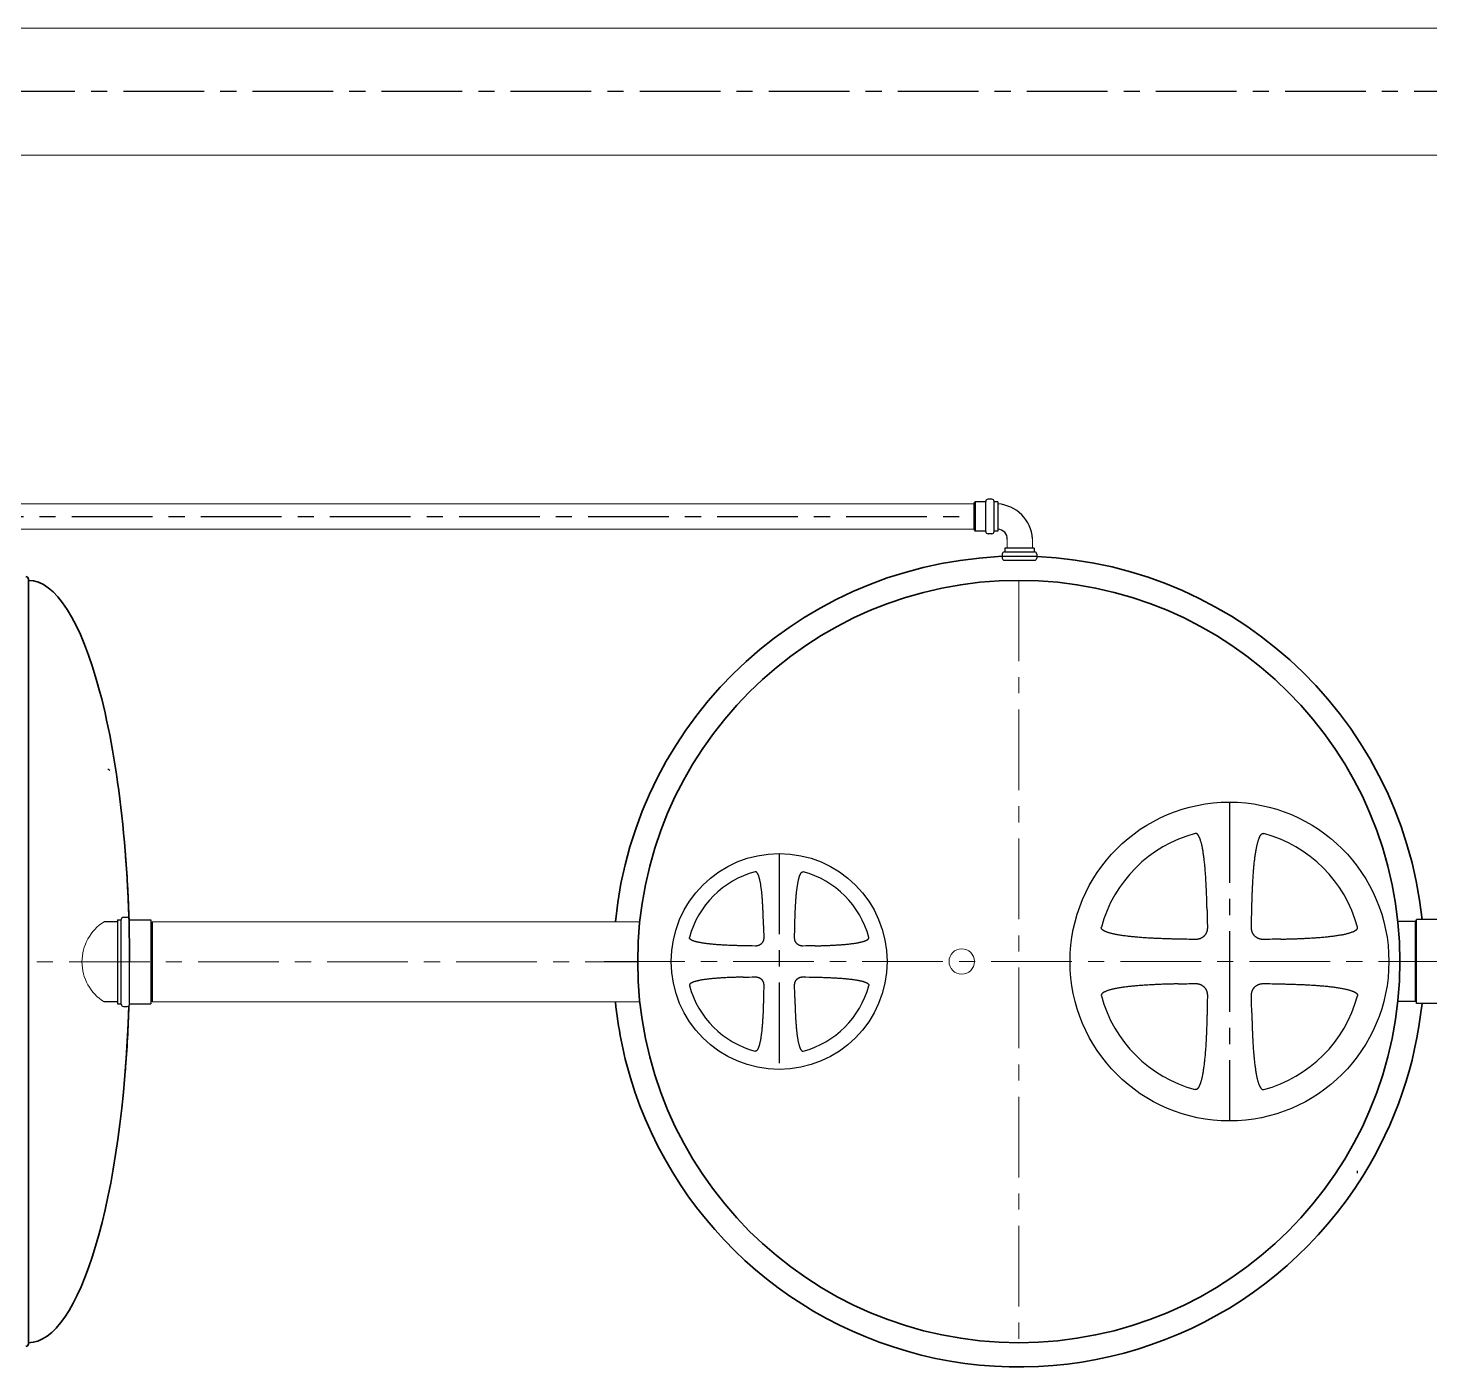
# Model space of a CAD drawing. Header units: millimetres. Extents: x 367046 to 407463, y -39276 to -16508.
# Drawn here: x 390409 to 395926, y -34506 to -29237 of the extents above; entities that cross this region are included whole.
import ezdxf

# ---------------------------------------------------------------- set-up
doc = ezdxf.new("R2010")
doc.units = ezdxf.units.MM
doc.linetypes.add('осевая', pattern=[50.8, 31.75, -6.35, 6.35, -6.35])
doc.layers.add('Mitat', color=1, linetype='Continuous')
doc.layers.add('Системный слой', color=7, linetype='Continuous')

msp = doc.modelspace()

# ---------------------------------------------------------------- linework, layer by layer
at = {"lineweight": 20}
for p, q in [((398322, -29236.7), (371387.9, -29236.7)), ((398322, -29736.7), (371387.9, -29736.7)), ((394131.6, -31109.1), (374837.1, -31109.1)), ((394131.6, -31209.1), (374837.3, -31209.1)), ((394262, -31283.5), (394262, -31249.2)), ((394262, -31283.5), (394262, -31249.2)), ((394262, -31283.5), (394262, -31283.5)), ((394360.9, -31283.5), (394360.9, -31283.5)), ((394362, -31283.5), (394362, -31246.4)), ((394362, -31246.4), (394362, -31283.5)), ((390896.8, -32754), (392816.2, -32754)), ((390896.8, -33069), (392816.4, -33069))]:
    msp.add_line(p, q, dxfattribs=at)
at = {"color": 1, "linetype": 'осевая', "lineweight": 25, "ltscale": 10}
for p, q in [((399229.4, -29486.7), (370401.8, -29486.7)), ((374832.8, -31159.1), (394131.6, -31159.1)), ((395137, -32282.9), (395137, -33537.7)), ((393364.8, -32485.1), (393364.8, -33335.1))]:
    msp.add_line(p, q, dxfattribs=at)
at = {"color": 7, "lineweight": 25}
for p, q in [((394131.5, -31109.2), (394136, -31101.5)), ((394178.1, -31101.5), (394136, -31101.5)), ((394178.1, -31218.5), (394178.1, -31099.9)), ((394202.1, -31091.2), (394186.8, -31091.2)), ((394210.8, -31218.5), (394210.8, -31099.9)), ((394225.8, -31101.5), (394210.8, -31101.5)), ((394225.8, -31101.5), (394225.8, -31216.9)), ((394131.5, -31209.2), (394136, -31216.9)), ((394178.1, -31216.9), (394136, -31216.9)), ((394202.1, -31227.2), (394186.8, -31227.2)), ((394225.8, -31216.9), (394210.8, -31216.9)), ((394368.6, -31283.5), (394253.2, -31283.5)), ((394253.2, -31283.5), (394253.2, -31298.5)), ((394368.6, -31283.5), (394368.6, -31298.5)), ((394242.9, -31307.2), (394242.9, -31322.5)), ((394251.6, -31298.5), (394370.2, -31298.5)), ((394251.6, -31331.2), (394370.2, -31331.2)), ((394378.9, -31307.2), (394378.9, -31322.5)), ((390729.9, -32158.1), (390722.8, -32152.7)), ((390760.3, -32754), (390708.1, -32754)), ((390760.3, -32746.3), (390760.3, -33076.7)), ((390760.3, -32746.3), (390775.3, -32746.3)), ((390775.3, -33078.3), (390775.3, -32744.7)), ((390784, -32736), (390799.3, -32736)), ((390808, -33078.3), (390808, -32744.7)), ((390808, -32746.3), (390892.3, -32746.3)), ((395869.1, -32752.7), (395803.3, -32752.6)), ((395869.1, -32752.7), (395873.5, -32745)), ((395957.8, -32745), (395873.5, -32745)), ((390760.3, -33069), (390708.1, -33069)), ((390760.3, -33076.7), (390775.3, -33076.7)), ((390784, -33087), (390799.3, -33087)), ((390808, -33076.7), (390892.3, -33076.7)), ((395873.2, -33067.7), (395803, -33067.6)), ((395957.5, -33075.4), (395873.2, -33075.4)), ((395639.8, -33734.6), (395640.3, -33743.5))]:
    msp.add_line(p, q, dxfattribs=at)
at = {"color": 1, "linetype": 'осевая', "lineweight": 15, "ltscale": 10}
for p, q in [((394308, -31410.3), (394308, -34410.3)), ((373297.9, -32909), (392808, -32911.8)), ((392675.8, -32910.3), (397808, -32910.2))]:
    msp.add_line(p, q, dxfattribs=at)
at = {"lineweight": 35}
for points in [[(390400, -31395.4, -0.414214), (390410, -31405.4), (390410, -31410.4)], [(390400, -34425.4, 0.414214), (390410, -34415.4), (390410, -34410.4)]]:
    msp.add_lwpolyline(points, format="xyb", dxfattribs=at)
msp.add_lwpolyline([(390410, -34410.4), (390410, -31410.4)], dxfattribs=at)
msp.add_circle((394308, -32910.3), 1500, dxfattribs=at)
at = {"lineweight": 20}
msp.add_circle((394083.5, -32910.3), 50, dxfattribs=at)
at = {"color": 7, "lineweight": 25}
for centre, radius, start, end in [((394186.8, -31099.9), 8.7, 90, 180), ((394202.1, -31099.9), 8.7, 0, 90), ((394214.4, -31256.8), 148, 4.0375, 85.5586), ((394186.8, -31218.5), 8.7, 180, 270), ((394202.1, -31218.5), 8.7, 270, 0), ((394225.5, -31245.9), 36.7, 354.7391, 89.6336), ((394251.6, -31307.2), 8.7, 90, 180), ((394251.6, -31322.5), 8.7, 180, 270), ((394370.2, -31307.2), 8.7, 0, 90), ((394370.2, -31322.5), 8.7, 270, 0), ((390784, -32744.7), 8.7, 90, 180), ((390799.3, -32744.7), 8.7, 0, 90), ((390784, -33078.3), 8.7, 180, 270), ((390799.3, -33078.3), 8.7, 270, 0)]:
    msp.add_arc(centre, radius, start, end, dxfattribs=at)
at = {"lineweight": 35}
for centre, start, end in [((394308, -32910.4), 5.9499, 174.3768), ((394308, -32910.4), 185.7073, 196.6529), ((394308, -32910.3), 328.0556, 354.0597), ((394308, -32910.4), 196.6529, 328.0556)]:
    msp.add_arc(centre, 1595.5, start, end, dxfattribs=at)
at = {"lineweight": 20}
msp.add_arc((390806.6, -32911.5), 185.8, 122.0186, 237.9814, dxfattribs=at)
at = {"lineweight": 35}
for start_param, end_param in [(4.711612, 6.283185), (4.827214, 5.001513), (3.141593, 4.595952), (4.423265, 4.595952)]:
    msp.add_ellipse((390410, -32910.4), major_axis=(0, 1500), ratio=0.265375, start_param=start_param, end_param=end_param, dxfattribs=at)
at = {"layer": 'Mitat', "color": 7, "lineweight": 25}
for p, q in [((394131.5, -31109.2), (394131.5, -31209.2)), ((394136, -31101.5), (394136, -31216.9)), ((390892.3, -32746.3), (390892.3, -33076.7)), ((390896.8, -32754), (390896.8, -33069)), ((395868.8, -33067.7), (395869.1, -32752.7)), ((395873.2, -33075.4), (395873.5, -32745))]:
    msp.add_line(p, q, dxfattribs=at)
at = {"layer": 'Системный слой', "color": 7, "lineweight": 30}
for centre, radius in [((395137, -32910.3), 627.4), ((393364.8, -32910.1), 425)]:
    msp.add_circle(centre, radius, dxfattribs=at)
at = {"layer": 'Системный слой', "color": 7, "lineweight": 25}
for centre, radius, start, end in [((395137, -32910.3), 521.8, 104.9943, 165.0057), ((395137, -32910.3), 521.8, 14.9943, 75.0057), ((393364.8, -32910.1), 365.3, 104.9943, 165.0057), ((393364.8, -32910.1), 365.3, 14.9943, 75.0057), ((393364.8, -32910.1), 365.3, 194.9943, 255.0057), ((393364.8, -32910.1), 365.3, 284.9943, 345.0057), ((395137, -32910.3), 521.8, 194.9943, 255.0057), ((395137, -32910.3), 521.8, 284.9943, 345.0057)]:
    msp.add_arc(centre, radius, start, end, dxfattribs=at)
at = {"layer": 'Системный слой', "color": 7, "lineweight": 25, "extrusion": (0, 0, -1)}
for centre, major_axis, start_param, end_param in [((393961.1, -32910.3), (0, -3187), -1.634239, -1.612784), ((396312.8, -32910.3), (0, 3187), -1.528808, -1.507354), ((392541.7, -32910.1), (0, -2230.9), -1.634239, -1.612784), ((394187.9, -32910.1), (0, 2230.9), -1.528808, -1.507354), ((395137, -31734.4), (-3187, 0), -1.528808, -1.507354), ((395137, -31734.4), (-3187, 0), -1.634239, -1.612784), ((393364.8, -32087), (-2230.9, 0), -1.528808, -1.507354), ((393364.8, -32087), (-2230.9, 0), -1.634239, -1.612784), ((393364.8, -33733.2), (2230.9, 0), -1.634239, -1.612784), ((393364.8, -33733.2), (2230.9, 0), -1.528808, -1.507354), ((392541.7, -32910.1), (0, -2230.9), -1.528808, -1.507354), ((394187.9, -32910.1), (0, 2230.9), -1.634239, -1.612784), ((395137, -34086.1), (3187, 0), -1.634239, -1.612784), ((393961.1, -32910.3), (0, -3187), -1.528808, -1.507354), ((396312.8, -32910.3), (0, 3187), -1.634239, -1.612784), ((395137, -34086.1), (3187, 0), -1.528808, -1.507354)]:
    msp.add_ellipse(centre, major_axis=major_axis, ratio=0.34202, start_param=start_param, end_param=end_param, dxfattribs=at)
at = {"layer": 'Системный слой', "color": 7, "lineweight": 25}
for points, knots in [([(395048.9, -32708.2), (395048.8, -32702.8), (395048.6, -32691.9), (395048.1, -32675.3), (395047.7, -32661.2), (395047.3, -32649.6), (395046.9, -32640.7), (395046.5, -32630.6), (395046, -32619.2), (395045.4, -32606.7), (395044.8, -32595), (395044.1, -32584.3), (395043.5, -32574.5), (395042.8, -32564.8), (395042.1, -32555.1), (395041.3, -32545.5), (395040.5, -32536), (395039.6, -32526.8), (395038.6, -32517.7), (395037.6, -32508.9), (395036.5, -32500.4), (395035.4, -32492), (395034.2, -32484), (395033, -32476.3), (395031.7, -32469.1), (395030.4, -32462.3), (395029.1, -32456), (395027.8, -32450.1), (395026.5, -32444.9), (395025.2, -32440), (395023.8, -32435.5), (395022.5, -32431.5), (395021.3, -32427.9), (395020, -32424.8), (395018.9, -32422.1), (395017.8, -32419.8), (395016.8, -32417.8), (395015.9, -32416.1), (395015.1, -32414.7), (395014.2, -32413.4), (395013.5, -32412.3), (395012.8, -32411.4), (395012.2, -32410.7), (395011.6, -32410.1), (395011.1, -32409.6), (395010.7, -32409.1), (395010.3, -32408.8), (395009.9, -32408.4), (395009.5, -32408.1), (395009.2, -32407.9), (395008.8, -32407.6), (395008.5, -32407.4), (395008.1, -32407.2), (395007.7, -32406.9), (395007.2, -32406.7), (395006.7, -32406.5), (395006.1, -32406.3), (395005.4, -32406.1), (395004.6, -32406), (395003.8, -32405.9), (395003.1, -32406), (395002.5, -32406.1), (395002.1, -32406.2), (395001.9, -32406.2)], [0, 0, 0, 0, 3.294372, 6.658592, 10.121593, 11.902894, 13.727108, 15.565806, 18.089199, 20.650882, 23.250738, 25.227925, 27.214477, 29.207845, 31.198516, 33.161939, 35.100749, 36.992852, 38.86301, 40.668913, 42.43271, 44.134312, 45.815956, 47.40632, 48.925529, 50.321905, 51.666806, 52.875385, 53.998684, 55.003566, 55.973887, 56.834853, 57.620252, 58.285215, 58.906539, 59.421027, 59.873097, 60.246259, 60.602155, 60.908041, 61.180307, 61.401463, 61.604048, 61.767517, 61.910185, 62.028901, 62.14479, 62.250718, 62.349589, 62.437156, 62.520317, 62.600986, 62.683377, 62.794474, 62.904935, 63.013803, 63.122506, 63.271682, 63.45784, 63.633238, 63.754366, 63.934896, 64, 64, 64, 64]), ([(395225, -32708.2), (395225.1, -32702.8), (395225.4, -32691.9), (395225.8, -32675.3), (395226.2, -32661.1), (395226.6, -32649.5), (395227, -32640.6), (395227.3, -32631.4), (395227.7, -32622.2), (395228.2, -32612.8), (395228.7, -32603.2), (395229.2, -32593.6), (395229.8, -32583.9), (395230.4, -32574.1), (395231.1, -32564.3), (395231.8, -32554.6), (395232.6, -32544.9), (395233.5, -32535.5), (395234.4, -32526.2), (395235.4, -32517.1), (395236.4, -32508.3), (395237.4, -32499.8), (395238.6, -32491.4), (395239.8, -32483.4), (395241, -32475.7), (395242.3, -32468.5), (395243.6, -32461.7), (395244.9, -32455.4), (395246.3, -32449.6), (395247.6, -32444.4), (395248.9, -32439.5), (395250.2, -32435.1), (395251.5, -32431.1), (395252.8, -32427.6), (395254, -32424.5), (395255.1, -32421.9), (395256.2, -32419.6), (395257.1, -32417.7), (395258, -32416), (395258.9, -32414.6), (395259.7, -32413.4), (395260.5, -32412.3), (395261.1, -32411.4), (395261.7, -32410.7), (395262.3, -32410.1), (395262.8, -32409.6), (395263.2, -32409.1), (395263.6, -32408.8), (395264, -32408.4), (395264.4, -32408.1), (395264.7, -32407.9), (395265.1, -32407.6), (395265.4, -32407.4), (395265.8, -32407.2), (395266.2, -32406.9), (395266.7, -32406.7), (395267.2, -32406.5), (395267.8, -32406.3), (395268.5, -32406.1), (395269.3, -32406), (395270.1, -32405.9), (395270.9, -32406), (395271.5, -32406.1), (395271.9, -32406.2), (395272, -32406.2)], [0, 0, 0, 0, 3.346522, 6.766848, 10.291529, 12.10647, 13.966728, 15.842272, 17.760329, 19.705723, 21.690551, 23.687495, 25.705597, 27.732688, 29.765616, 31.795276, 33.795524, 35.769581, 37.694349, 39.596139, 41.431301, 43.222957, 44.950628, 46.657893, 48.27186, 49.813093, 51.228677, 52.591625, 53.814671, 54.950111, 55.963708, 56.941681, 57.807329, 58.595452, 59.260387, 59.880783, 60.393124, 60.842571, 61.213062, 61.566815, 61.871519, 62.143339, 62.364996, 62.568381, 62.733225, 62.877534, 62.998106, 63.115804, 63.223386, 63.323799, 63.412733, 63.497193, 63.579124, 63.662803, 63.775637, 63.887825, 63.998395, 64.108796, 64.260302, 64.449369, 64.627508, 64.750528, 64.933879, 65, 65, 65, 65]), ([(393303.2, -32768.7), (393303.1, -32764.9), (393303, -32757.3), (393302.6, -32745.6), (393302.3, -32735.8), (393302.1, -32727.7), (393301.8, -32721.4), (393301.5, -32714.3), (393301.2, -32706.4), (393300.8, -32697.6), (393300.3, -32689.4), (393299.9, -32681.9), (393299.4, -32675.1), (393299, -32668.3), (393298.4, -32661.5), (393297.9, -32654.8), (393297.3, -32648.2), (393296.7, -32641.7), (393296, -32635.3), (393295.3, -32629.2), (393294.5, -32623.2), (393293.8, -32617.4), (393292.9, -32611.7), (393292.1, -32606.3), (393291.2, -32601.3), (393290.3, -32596.5), (393289.3, -32592.1), (393288.4, -32588), (393287.5, -32584.3), (393286.6, -32580.9), (393285.7, -32577.8), (393284.7, -32575), (393283.9, -32572.5), (393283, -32570.3), (393282.2, -32568.4), (393281.4, -32566.8), (393280.8, -32565.4), (393280.1, -32564.2), (393279.5, -32563.2), (393278.9, -32562.3), (393278.4, -32561.6), (393277.9, -32560.9), (393277.5, -32560.4), (393277.1, -32560), (393276.8, -32559.6), (393276.5, -32559.3), (393276.2, -32559.1), (393275.9, -32558.8), (393275.6, -32558.6), (393275.4, -32558.4), (393275.2, -32558.3), (393274.9, -32558.1), (393274.7, -32558), (393274.4, -32557.8), (393274, -32557.6), (393273.7, -32557.5), (393273.3, -32557.3), (393272.8, -32557.2), (393272.2, -32557.1), (393271.7, -32557.1), (393271.1, -32557.1), (393270.7, -32557.2), (393270.4, -32557.3), (393270.3, -32557.3)], [0, 0, 0, 0, 3.294372, 6.658592, 10.121593, 11.902894, 13.727108, 15.565806, 18.089199, 20.650882, 23.250738, 25.227925, 27.214477, 29.207845, 31.198516, 33.161939, 35.100749, 36.992852, 38.86301, 40.668913, 42.43271, 44.134312, 45.815956, 47.40632, 48.925529, 50.321905, 51.666806, 52.875385, 53.998684, 55.003566, 55.973887, 56.834853, 57.620252, 58.285215, 58.906539, 59.421027, 59.873097, 60.246259, 60.602155, 60.908041, 61.180307, 61.401463, 61.604048, 61.767517, 61.910185, 62.028901, 62.14479, 62.250718, 62.349589, 62.437156, 62.520317, 62.600986, 62.683377, 62.794474, 62.904935, 63.013803, 63.122506, 63.271682, 63.45784, 63.633238, 63.754366, 63.934896, 64, 64, 64, 64]), ([(393426.5, -32768.7), (393426.5, -32764.9), (393426.7, -32757.3), (393427, -32745.6), (393427.3, -32735.7), (393427.6, -32727.6), (393427.9, -32721.3), (393428.1, -32714.9), (393428.4, -32708.5), (393428.7, -32701.9), (393429, -32695.2), (393429.4, -32688.4), (393429.8, -32681.6), (393430.3, -32674.8), (393430.7, -32667.9), (393431.3, -32661.1), (393431.8, -32654.4), (393432.4, -32647.8), (393433, -32641.3), (393433.7, -32634.9), (393434.4, -32628.7), (393435.2, -32622.8), (393436, -32616.9), (393436.8, -32611.3), (393437.7, -32605.9), (393438.6, -32600.9), (393439.5, -32596.1), (393440.4, -32591.7), (393441.3, -32587.7), (393442.3, -32584), (393443.2, -32580.6), (393444.1, -32577.5), (393445, -32574.7), (393445.9, -32572.2), (393446.8, -32570.1), (393447.5, -32568.2), (393448.3, -32566.6), (393449, -32565.3), (393449.6, -32564.1), (393450.2, -32563.2), (393450.8, -32562.3), (393451.3, -32561.5), (393451.8, -32560.9), (393452.2, -32560.4), (393452.6, -32560), (393452.9, -32559.6), (393453.2, -32559.3), (393453.5, -32559.1), (393453.8, -32558.8), (393454, -32558.6), (393454.3, -32558.4), (393454.5, -32558.3), (393454.7, -32558.1), (393455, -32558), (393455.3, -32557.8), (393455.7, -32557.6), (393456, -32557.5), (393456.4, -32557.3), (393456.9, -32557.2), (393457.5, -32557.1), (393458, -32557.1), (393458.6, -32557.1), (393459, -32557.2), (393459.3, -32557.3), (393459.3, -32557.3)], [0, 0, 0, 0, 3.346522, 6.766848, 10.291529, 12.10647, 13.966728, 15.842272, 17.760329, 19.705723, 21.690551, 23.687495, 25.705597, 27.732688, 29.765616, 31.795276, 33.795524, 35.769581, 37.694349, 39.596139, 41.431301, 43.222957, 44.950628, 46.657893, 48.27186, 49.813093, 51.228677, 52.591625, 53.814671, 54.950111, 55.963708, 56.941681, 57.807329, 58.595452, 59.260387, 59.880783, 60.393124, 60.842571, 61.213062, 61.566815, 61.871519, 62.143339, 62.364996, 62.568381, 62.733225, 62.877534, 62.998106, 63.115804, 63.223386, 63.323799, 63.412733, 63.497193, 63.579124, 63.662803, 63.775637, 63.887825, 63.998395, 64.108796, 64.260302, 64.449369, 64.627508, 64.750528, 64.933879, 65, 65, 65, 65]), ([(393223.4, -32848.5), (393219.8, -32848.4), (393212.5, -32848.3), (393203.4, -32848), (393194.8, -32847.8), (393185.6, -32847.5), (393173.5, -32847), (393160.8, -32846.5), (393149.7, -32845.9), (393140.7, -32845.4), (393133.2, -32845), (393126.3, -32844.5), (393119.5, -32844), (393112.8, -32843.5), (393106.2, -32842.9), (393099.7, -32842.3), (393093.3, -32841.6), (393087, -32841), (393080.9, -32840.2), (393075, -32839.5), (393069.2, -32838.6), (393063.7, -32837.8), (393058.5, -32836.9), (393053.6, -32836), (393049, -32835.1), (393044.7, -32834.2), (393040.9, -32833.2), (393037.3, -32832.3), (393034, -32831.4), (393031, -32830.5), (393028.3, -32829.6), (393026, -32828.7), (393023.9, -32827.9), (393022.2, -32827.1), (393020.7, -32826.4), (393019.4, -32825.7), (393018.3, -32825.1), (393017.4, -32824.5), (393016.6, -32823.9), (393015.9, -32823.4), (393015.3, -32823), (393014.9, -32822.6), (393014.5, -32822.2), (393014.2, -32821.9), (393013.9, -32821.6), (393013.6, -32821.3), (393013.4, -32821), (393013.2, -32820.8), (393013, -32820.5), (393012.9, -32820.3), (393012.7, -32820), (393012.5, -32819.7), (393012.3, -32819.3), (393012.2, -32819), (393012, -32818.6), (393011.9, -32818.1), (393011.8, -32817.5), (393011.8, -32816.9), (393011.8, -32816.4), (393011.9, -32816), (393012, -32815.7), (393012, -32815.6)], [0, 0, 0, 0, 3.02765, 6.130095, 7.711356, 10.295721, 13.929306, 17.852185, 21.075848, 23.356556, 25.454567, 27.369743, 29.28457, 31.181263, 33.060102, 34.903414, 36.729231, 38.501691, 40.238572, 41.921872, 43.587415, 45.168284, 46.682445, 48.08064, 49.429669, 50.648002, 51.78422, 52.805921, 53.793743, 54.673452, 55.478237, 56.163293, 56.80467, 57.338103, 57.808296, 58.197357, 58.567882, 58.885925, 59.167818, 59.395948, 59.604956, 59.772794, 59.91893, 60.040332, 60.158922, 60.267663, 60.369344, 60.459616, 60.545402, 60.628157, 60.712316, 60.824376, 60.935003, 61.043224, 61.149462, 61.294441, 61.474783, 61.6447, 61.762042, 61.936931, 62, 62, 62, 62]), ([(393304.1, -32816.5), (393304.1, -32817.1), (393304.1, -32818.2), (393304, -32820), (393303.8, -32821.7), (393303.5, -32823.5), (393303.1, -32825.2), (393302.7, -32827), (393302.1, -32828.6), (393301.5, -32830.3), (393300.8, -32831.9), (393300, -32833.4), (393299.1, -32834.8), (393298.2, -32836.2), (393297.2, -32837.5), (393296.2, -32838.7), (393295.2, -32839.9), (393294.1, -32840.9), (393293.1, -32841.8), (393291.9, -32842.8), (393290.7, -32843.6), (393289.5, -32844.4), (393288.4, -32845.1), (393287.1, -32845.8), (393285.6, -32846.5), (393283.8, -32847.2), (393282.1, -32847.9), (393280.5, -32848.3), (393278.9, -32848.7), (393277.1, -32849), (393275, -32849.2), (393273, -32849.4), (393271.8, -32849.4), (393271.2, -32849.4)], [0, 0, 0, 0, 1.160827, 2.293622, 3.43563, 4.588756, 5.746246, 6.905348, 8.060469, 9.206891, 10.341224, 11.457239, 12.554235, 13.633163, 14.697615, 15.730559, 16.730575, 17.684561, 18.604883, 19.490061, 20.578623, 21.459916, 22.381037, 23.113319, 24.320591, 25.627437, 26.832376, 28.012841, 28.720001, 30.061886, 31.592299, 32.799071, 34, 34, 34, 34]), ([(393458.5, -32849.4), (393457.9, -32849.4), (393456.7, -32849.4), (393455, -32849.3), (393453.2, -32849.1), (393451.5, -32848.8), (393449.7, -32848.4), (393448, -32848), (393446.3, -32847.4), (393444.7, -32846.8), (393443.1, -32846.1), (393441.6, -32845.3), (393440.1, -32844.4), (393438.7, -32843.5), (393437.4, -32842.5), (393436.2, -32841.5), (393435.1, -32840.5), (393434.1, -32839.4), (393433.1, -32838.4), (393432.2, -32837.2), (393431.3, -32836), (393430.5, -32834.8), (393429.9, -32833.7), (393429.2, -32832.4), (393428.4, -32830.9), (393427.7, -32829.1), (393427.1, -32827.3), (393426.7, -32825.8), (393426.3, -32824.2), (393426, -32822.4), (393425.7, -32820.3), (393425.6, -32818.3), (393425.6, -32817.1), (393425.6, -32816.5)], [0, 0, 0, 0, 1.160827, 2.293622, 3.43563, 4.588756, 5.746246, 6.905348, 8.060469, 9.206891, 10.341224, 11.457239, 12.554235, 13.633163, 14.697615, 15.730559, 16.730575, 17.684561, 18.604883, 19.490061, 20.578623, 21.459916, 22.381037, 23.113319, 24.320591, 25.627437, 26.832376, 28.012841, 28.720001, 30.061886, 31.592299, 32.799071, 34, 34, 34, 34]), ([(393506.3, -32848.5), (393509.9, -32848.4), (393517.4, -32848.3), (393526.7, -32848), (393535.5, -32847.7), (393544.9, -32847.4), (393557.2, -32847), (393570.1, -32846.4), (393581.4, -32845.8), (393590.5, -32845.3), (393598, -32844.8), (393605.1, -32844.4), (393611.9, -32843.9), (393618.6, -32843.3), (393625.2, -32842.7), (393631.8, -32842.1), (393638.1, -32841.5), (393644.4, -32840.8), (393650.4, -32840), (393656.3, -32839.2), (393662, -32838.4), (393667.5, -32837.5), (393672.7, -32836.6), (393677.5, -32835.7), (393682, -32834.8), (393686.2, -32833.9), (393690, -32832.9), (393693.5, -32832), (393696.7, -32831.1), (393699.6, -32830.1), (393702.2, -32829.3), (393704.5, -32828.4), (393706.4, -32827.6), (393708.1, -32826.8), (393709.5, -32826.1), (393710.7, -32825.4), (393711.7, -32824.8), (393712.6, -32824.2), (393713.4, -32823.7), (393714, -32823.2), (393714.5, -32822.8), (393715, -32822.4), (393715.3, -32822.1), (393715.6, -32821.8), (393715.9, -32821.5), (393716.1, -32821.2), (393716.3, -32820.9), (393716.5, -32820.7), (393716.7, -32820.5), (393716.8, -32820.2), (393717, -32820), (393717.2, -32819.6), (393717.3, -32819.3), (393717.5, -32819), (393717.6, -32818.6), (393717.8, -32818.1), (393717.9, -32817.5), (393717.9, -32816.9), (393717.8, -32816.4), (393717.8, -32816), (393717.7, -32815.7), (393717.7, -32815.6)], [0, 0, 0, 0, 3.098261, 6.270257, 7.885874, 10.522158, 14.222088, 18.211189, 21.48322, 23.791405, 25.91056, 27.83924, 29.766287, 31.670808, 33.554374, 35.397495, 37.221269, 38.987539, 40.715871, 42.387727, 44.041242, 45.608249, 47.107289, 48.488328, 49.8195, 51.017864, 52.132795, 53.131323, 54.095468, 54.950922, 55.731334, 56.392139, 57.009565, 57.520478, 57.969136, 58.338887, 58.691133, 58.993238, 59.261551, 59.478662, 59.677208, 59.836711, 59.975492, 60.090496, 60.202763, 60.305383, 60.401166, 60.485997, 60.56656, 60.644707, 60.724522, 60.832147, 60.939155, 61.044621, 61.149928, 61.294442, 61.474783, 61.6447, 61.762042, 61.936931, 62, 62, 62, 62]), ([(394934.9, -32822.3), (394929.8, -32822.1), (394919.4, -32821.9), (394906.3, -32821.6), (394894, -32821.2), (394880.8, -32820.8), (394863.7, -32820.1), (394845.5, -32819.4), (394829.6, -32818.6), (394816.7, -32817.8), (394806.1, -32817.2), (394796.1, -32816.5), (394786.5, -32815.8), (394776.9, -32815), (394767.5, -32814.2), (394758.1, -32813.4), (394749, -32812.4), (394740.1, -32811.5), (394731.4, -32810.4), (394722.9, -32809.3), (394714.7, -32808.2), (394706.8, -32806.9), (394699.3, -32805.7), (394692.3, -32804.4), (394685.7, -32803.1), (394679.6, -32801.8), (394674.1, -32800.5), (394669, -32799.1), (394664.3, -32797.8), (394660, -32796.5), (394656.2, -32795.2), (394652.9, -32793.9), (394650, -32792.8), (394647.4, -32791.6), (394645.4, -32790.6), (394643.5, -32789.7), (394642, -32788.8), (394640.6, -32787.9), (394639.4, -32787.1), (394638.5, -32786.4), (394637.7, -32785.8), (394637, -32785.2), (394636.5, -32784.7), (394636, -32784.2), (394635.6, -32783.8), (394635.2, -32783.4), (394634.9, -32783), (394634.6, -32782.6), (394634.4, -32782.3), (394634.1, -32781.9), (394633.9, -32781.5), (394633.6, -32781.1), (394633.4, -32780.6), (394633.2, -32780), (394633, -32779.5), (394632.8, -32778.8), (394632.6, -32777.9), (394632.6, -32777.2), (394632.7, -32776.4), (394632.8, -32775.8), (394632.9, -32775.4), (394632.9, -32775.3)], [0, 0, 0, 0, 3.02765, 6.130095, 7.711356, 10.295721, 13.929306, 17.852185, 21.075848, 23.356556, 25.454567, 27.369743, 29.28457, 31.181263, 33.060102, 34.903414, 36.729231, 38.501691, 40.238572, 41.921872, 43.587415, 45.168284, 46.682445, 48.08064, 49.429669, 50.648002, 51.78422, 52.805921, 53.793743, 54.673452, 55.478237, 56.163293, 56.80467, 57.338103, 57.808296, 58.197357, 58.567882, 58.885925, 59.167818, 59.395948, 59.604956, 59.772794, 59.91893, 60.040332, 60.158922, 60.267663, 60.369344, 60.459616, 60.545402, 60.628157, 60.712316, 60.824376, 60.935003, 61.043224, 61.149462, 61.294441, 61.474783, 61.6447, 61.762042, 61.936931, 62, 62, 62, 62]), ([(395050.2, -32776.5), (395050.2, -32777.4), (395050.2, -32779), (395050, -32781.5), (395049.7, -32784), (395049.4, -32786.5), (395048.8, -32789), (395048.2, -32791.5), (395047.4, -32793.9), (395046.5, -32796.2), (395045.5, -32798.5), (395044.3, -32800.7), (395043.1, -32802.7), (395041.8, -32804.7), (395040.4, -32806.6), (395038.9, -32808.3), (395037.5, -32809.9), (395036, -32811.4), (395034.4, -32812.7), (395032.8, -32814.1), (395031.1, -32815.3), (395029.4, -32816.4), (395027.8, -32817.4), (395025.9, -32818.4), (395023.8, -32819.4), (395021.3, -32820.5), (395018.7, -32821.3), (395016.5, -32821.9), (395014.2, -32822.5), (395011.6, -32823), (395008.7, -32823.3), (395005.8, -32823.5), (395004.1, -32823.5), (395003.2, -32823.5)], [0, 0, 0, 0, 1.160827, 2.293622, 3.43563, 4.588756, 5.746246, 6.905348, 8.060469, 9.206891, 10.341224, 11.457239, 12.554235, 13.633163, 14.697615, 15.730559, 16.730575, 17.684561, 18.604883, 19.490061, 20.578623, 21.459916, 22.381037, 23.113319, 24.320591, 25.627437, 26.832376, 28.012841, 28.720001, 30.061886, 31.592299, 32.799071, 34, 34, 34, 34]), ([(395270.7, -32823.5), (395269.9, -32823.5), (395268.2, -32823.5), (395265.7, -32823.3), (395263.2, -32823.1), (395260.7, -32822.7), (395258.2, -32822.2), (395255.8, -32821.5), (395253.4, -32820.7), (395251, -32819.8), (395248.8, -32818.8), (395246.6, -32817.7), (395244.5, -32816.4), (395242.5, -32815.1), (395240.7, -32813.7), (395238.9, -32812.3), (395237.3, -32810.8), (395235.9, -32809.3), (395234.5, -32807.8), (395233.2, -32806.1), (395232, -32804.4), (395230.8, -32802.7), (395229.8, -32801.1), (395228.8, -32799.2), (395227.8, -32797.1), (395226.8, -32794.6), (395225.9, -32792), (395225.3, -32789.9), (395224.8, -32787.6), (395224.3, -32785), (395223.9, -32782), (395223.8, -32779.1), (395223.7, -32777.4), (395223.7, -32776.5)], [0, 0, 0, 0, 1.160827, 2.293622, 3.43563, 4.588756, 5.746246, 6.905348, 8.060469, 9.206891, 10.341224, 11.457239, 12.554235, 13.633163, 14.697615, 15.730559, 16.730575, 17.684561, 18.604883, 19.490061, 20.578623, 21.459916, 22.381037, 23.113319, 24.320591, 25.627437, 26.832376, 28.012841, 28.720001, 30.061886, 31.592299, 32.799071, 34, 34, 34, 34]), ([(395339, -32822.3), (395344.3, -32822.1), (395354.9, -32821.9), (395368.2, -32821.5), (395380.8, -32821.2), (395394.2, -32820.7), (395411.7, -32820.1), (395430.2, -32819.3), (395446.4, -32818.4), (395459.4, -32817.7), (395470.1, -32817), (395480.2, -32816.3), (395489.9, -32815.6), (395499.5, -32814.8), (395508.9, -32814), (395518.3, -32813.1), (395527.4, -32812.2), (395536.3, -32811.2), (395544.9, -32810.1), (395553.4, -32809), (395561.5, -32807.8), (395569.3, -32806.6), (395576.7, -32805.3), (395583.7, -32804), (395590.1, -32802.7), (395596.1, -32801.4), (395601.5, -32800), (395606.5, -32798.7), (395611.1, -32797.4), (395615.2, -32796), (395618.9, -32794.8), (395622.1, -32793.5), (395624.9, -32792.4), (395627.3, -32791.3), (395629.3, -32790.3), (395631, -32789.3), (395632.5, -32788.4), (395633.8, -32787.6), (395634.9, -32786.8), (395635.8, -32786.1), (395636.5, -32785.5), (395637.2, -32785), (395637.7, -32784.5), (395638.1, -32784), (395638.5, -32783.6), (395638.8, -32783.2), (395639.1, -32782.9), (395639.4, -32782.5), (395639.6, -32782.2), (395639.8, -32781.8), (395640.1, -32781.5), (395640.3, -32781), (395640.5, -32780.5), (395640.8, -32780), (395641, -32779.5), (395641.1, -32778.8), (395641.3, -32777.9), (395641.3, -32777.2), (395641.2, -32776.4), (395641.1, -32775.8), (395641, -32775.4), (395641, -32775.3)], [0, 0, 0, 0, 3.098261, 6.270257, 7.885874, 10.522158, 14.222088, 18.211189, 21.48322, 23.791405, 25.91056, 27.83924, 29.766287, 31.670808, 33.554374, 35.397495, 37.221269, 38.987539, 40.715871, 42.387727, 44.041242, 45.608249, 47.107289, 48.488328, 49.8195, 51.017864, 52.132795, 53.131323, 54.095468, 54.950922, 55.731334, 56.392139, 57.009565, 57.520478, 57.969136, 58.338887, 58.691133, 58.993238, 59.261551, 59.478662, 59.677208, 59.836711, 59.975492, 60.090496, 60.202763, 60.305383, 60.401166, 60.485997, 60.56656, 60.644707, 60.724522, 60.832147, 60.939155, 61.044621, 61.149928, 61.294442, 61.474783, 61.6447, 61.762042, 61.936931, 62, 62, 62, 62]), ([(393223.4, -32971.7), (393219.8, -32971.8), (393212.5, -32972), (393203.4, -32972.2), (393194.8, -32972.5), (393185.6, -32972.8), (393173.5, -32973.2), (393160.8, -32973.8), (393149.7, -32974.3), (393140.7, -32974.8), (393133.2, -32975.3), (393126.3, -32975.8), (393119.5, -32976.3), (393112.8, -32976.8), (393106.2, -32977.4), (393099.7, -32978), (393093.3, -32978.6), (393087, -32979.3), (393080.9, -32980), (393075, -32980.8), (393069.2, -32981.6), (393063.7, -32982.5), (393058.5, -32983.3), (393053.6, -32984.2), (393049, -32985.2), (393044.7, -32986.1), (393040.9, -32987), (393037.3, -32987.9), (393034, -32988.9), (393031, -32989.8), (393028.3, -32990.7), (393026, -32991.6), (393023.9, -32992.4), (393022.2, -32993.2), (393020.7, -32993.9), (393019.4, -32994.6), (393018.3, -32995.2), (393017.4, -32995.8), (393016.6, -32996.4), (393015.9, -32996.9), (393015.3, -32997.3), (393014.9, -32997.7), (393014.5, -32998.1), (393014.2, -32998.4), (393013.9, -32998.7), (393013.6, -32999), (393013.4, -32999.2), (393013.2, -32999.5), (393013, -32999.7), (393012.9, -33000), (393012.7, -33000.3), (393012.5, -33000.6), (393012.3, -33000.9), (393012.2, -33001.3), (393012, -33001.7), (393011.9, -33002.2), (393011.8, -33002.8), (393011.8, -33003.3), (393011.8, -33003.9), (393011.9, -33004.3), (393012, -33004.6), (393012, -33004.6)], [0, 0, 0, 0, 3.02765, 6.130095, 7.711356, 10.295721, 13.929306, 17.852185, 21.075848, 23.356556, 25.454567, 27.369743, 29.28457, 31.181263, 33.060102, 34.903414, 36.729231, 38.501691, 40.238572, 41.921872, 43.587415, 45.168284, 46.682445, 48.08064, 49.429669, 50.648002, 51.78422, 52.805921, 53.793743, 54.673452, 55.478237, 56.163293, 56.80467, 57.338103, 57.808296, 58.197357, 58.567882, 58.885925, 59.167818, 59.395948, 59.604956, 59.772794, 59.91893, 60.040332, 60.158922, 60.267663, 60.369344, 60.459616, 60.545402, 60.628157, 60.712316, 60.824376, 60.935003, 61.043224, 61.149462, 61.294441, 61.474783, 61.6447, 61.762042, 61.936931, 62, 62, 62, 62]), ([(393271.2, -32970.9), (393271.8, -32970.9), (393273, -32970.9), (393274.7, -32971), (393276.5, -32971.2), (393278.2, -32971.4), (393279.9, -32971.8), (393281.7, -32972.3), (393283.3, -32972.8), (393285, -32973.5), (393286.6, -32974.2), (393288.1, -32975), (393289.5, -32975.8), (393290.9, -32976.7), (393292.2, -32977.7), (393293.4, -32978.7), (393294.5, -32979.7), (393295.7, -32980.9), (393296.7, -32982), (393297.7, -32983.3), (393298.6, -32984.6), (393299.6, -32986.1), (393300.4, -32987.6), (393301.1, -32989), (393301.7, -32990.5), (393302.2, -32991.9), (393302.8, -32993.5), (393303.1, -32994.9), (393303.5, -32996.5), (393303.7, -32998), (393303.9, -32999.7), (393304.1, -33001.8), (393304.1, -33003.1), (393304.1, -33003.8)], [0, 0, 0, 0, 1.160825, 2.293619, 3.435628, 4.588757, 5.746252, 6.905358, 8.060478, 9.206889, 10.341203, 11.457205, 12.554205, 13.633169, 14.695741, 15.717068, 16.69175, 17.601108, 18.876909, 19.676175, 20.71619, 22.027068, 23.211446, 23.982012, 25.113816, 26.386625, 26.915982, 28.452958, 29.235773, 30.022226, 31.353686, 32.71083, 34, 34, 34, 34]), ([(393425.6, -33003.8), (393425.6, -33003.2), (393425.6, -33002), (393425.7, -33000.3), (393425.9, -32998.5), (393426.2, -32996.8), (393426.5, -32995), (393427, -32993.3), (393427.5, -32991.6), (393428.2, -32990), (393428.9, -32988.4), (393429.7, -32986.9), (393430.5, -32985.4), (393431.5, -32984), (393432.4, -32982.7), (393433.4, -32981.5), (393434.5, -32980.4), (393435.5, -32979.4), (393436.6, -32978.4), (393437.7, -32977.5), (393438.9, -32976.6), (393440.2, -32975.8), (393441.3, -32975.1), (393442.6, -32974.4), (393444.1, -32973.7), (393445.8, -32973), (393447.6, -32972.4), (393449.1, -32972), (393450.7, -32971.6), (393452.5, -32971.3), (393454.6, -32971), (393456.6, -32970.9), (393457.9, -32970.9), (393458.5, -32970.9)], [0, 0, 0, 0, 1.160827, 2.293622, 3.43563, 4.588756, 5.746246, 6.905348, 8.060469, 9.206891, 10.341224, 11.457239, 12.554235, 13.633163, 14.697615, 15.730559, 16.730575, 17.684561, 18.604883, 19.490061, 20.578623, 21.459916, 22.381037, 23.113319, 24.320591, 25.627437, 26.832376, 28.012841, 28.720001, 30.061886, 31.592299, 32.799071, 34, 34, 34, 34]), ([(393506.3, -32971.7), (393509.9, -32971.8), (393517.4, -32972), (393526.7, -32972.2), (393535.5, -32972.5), (393544.9, -32972.8), (393557.2, -32973.3), (393570.1, -32973.8), (393581.4, -32974.4), (393590.5, -32974.9), (393598, -32975.4), (393605.1, -32975.9), (393611.9, -32976.4), (393618.6, -32976.9), (393625.2, -32977.5), (393631.8, -32978.1), (393638.1, -32978.8), (393644.4, -32979.5), (393650.4, -32980.2), (393656.3, -32981), (393662, -32981.8), (393667.5, -32982.7), (393672.7, -32983.6), (393677.5, -32984.5), (393682, -32985.4), (393686.2, -32986.4), (393690, -32987.3), (393693.5, -32988.2), (393696.7, -32989.2), (393699.6, -32990.1), (393702.2, -32991), (393704.5, -32991.9), (393706.4, -32992.7), (393708.1, -32993.5), (393709.5, -32994.1), (393710.7, -32994.8), (393711.7, -32995.4), (393712.6, -32996), (393713.4, -32996.5), (393714, -32997), (393714.5, -32997.5), (393715, -32997.9), (393715.3, -32998.2), (393715.6, -32998.5), (393715.9, -32998.8), (393716.1, -32999.1), (393716.3, -32999.3), (393716.5, -32999.6), (393716.7, -32999.8), (393716.8, -33000), (393717, -33000.3), (393717.2, -33000.6), (393717.3, -33001), (393717.5, -33001.3), (393717.6, -33001.7), (393717.8, -33002.2), (393717.9, -33002.8), (393717.9, -33003.3), (393717.8, -33003.9), (393717.8, -33004.3), (393717.7, -33004.6), (393717.7, -33004.6)], [0, 0, 0, 0, 3.098261, 6.270257, 7.885874, 10.522158, 14.222088, 18.211189, 21.48322, 23.791405, 25.91056, 27.83924, 29.766287, 31.670808, 33.554374, 35.397495, 37.221271, 38.987539, 40.715869, 42.387727, 44.041242, 45.608249, 47.107289, 48.488328, 49.8195, 51.017864, 52.132795, 53.131323, 54.095468, 54.950922, 55.731334, 56.392139, 57.009565, 57.520478, 57.969136, 58.338887, 58.691133, 58.993238, 59.261551, 59.478662, 59.677208, 59.836711, 59.975492, 60.090496, 60.202763, 60.305383, 60.401166, 60.485997, 60.56656, 60.644707, 60.724522, 60.832147, 60.939155, 61.044621, 61.149928, 61.294442, 61.474783, 61.6447, 61.762042, 61.936931, 62, 62, 62, 62]), ([(394934.9, -32998.3), (394929.8, -32998.4), (394919.4, -32998.7), (394906.3, -32999), (394894, -32999.4), (394880.8, -32999.8), (394863.7, -33000.4), (394845.5, -33001.2), (394829.6, -33002), (394816.7, -33002.7), (394806.1, -33003.4), (394796.1, -33004.1), (394786.5, -33004.8), (394776.9, -33005.5), (394767.5, -33006.3), (394758.1, -33007.2), (394749, -33008.1), (394740.1, -33009.1), (394731.4, -33010.1), (394722.9, -33011.2), (394714.7, -33012.4), (394706.8, -33013.6), (394699.3, -33014.9), (394692.3, -33016.2), (394685.7, -33017.5), (394679.6, -33018.8), (394674.1, -33020.1), (394669, -33021.4), (394664.3, -33022.8), (394660, -33024.1), (394656.2, -33025.4), (394652.9, -33026.6), (394650, -33027.8), (394647.4, -33028.9), (394645.4, -33029.9), (394643.5, -33030.9), (394642, -33031.8), (394640.6, -33032.7), (394639.4, -33033.5), (394638.5, -33034.2), (394637.7, -33034.8), (394637, -33035.4), (394636.5, -33035.9), (394636, -33036.3), (394635.6, -33036.8), (394635.2, -33037.2), (394634.9, -33037.6), (394634.6, -33037.9), (394634.4, -33038.3), (394634.1, -33038.7), (394633.9, -33039.1), (394633.6, -33039.5), (394633.4, -33040), (394633.2, -33040.5), (394633, -33041.1), (394632.8, -33041.8), (394632.6, -33042.6), (394632.6, -33043.4), (394632.7, -33044.2), (394632.8, -33044.8), (394632.9, -33045.2), (394632.9, -33045.3)], [0, 0, 0, 0, 3.02765, 6.130095, 7.711356, 10.295721, 13.929306, 17.852185, 21.075848, 23.356556, 25.454567, 27.369743, 29.28457, 31.181263, 33.060102, 34.903414, 36.729231, 38.501691, 40.238572, 41.921872, 43.587415, 45.168284, 46.682445, 48.08064, 49.429669, 50.648002, 51.78422, 52.805921, 53.793743, 54.673452, 55.478237, 56.163293, 56.80467, 57.338103, 57.808296, 58.197357, 58.567882, 58.885925, 59.167818, 59.395948, 59.604956, 59.772794, 59.91893, 60.040332, 60.158922, 60.267663, 60.369344, 60.459616, 60.545402, 60.628157, 60.712316, 60.824376, 60.935003, 61.043224, 61.149462, 61.294441, 61.474783, 61.6447, 61.762042, 61.936931, 62, 62, 62, 62]), ([(395003.2, -32997.1), (395004, -32997.1), (395005.7, -32997.1), (395008.2, -32997.2), (395010.7, -32997.5), (395013.2, -32997.9), (395015.7, -32998.4), (395018.1, -32999.1), (395020.5, -32999.9), (395022.9, -33000.8), (395025.1, -33001.8), (395027.3, -33002.9), (395029.4, -33004.1), (395031.4, -33005.5), (395033.2, -33006.8), (395034.9, -33008.3), (395036.5, -33009.7), (395038.1, -33011.4), (395039.6, -33013), (395041, -33014.8), (395042.3, -33016.7), (395043.7, -33018.8), (395044.9, -33020.9), (395045.9, -33023), (395046.8, -33025.1), (395047.5, -33027.1), (395048.3, -33029.4), (395048.8, -33031.5), (395049.3, -33033.7), (395049.6, -33035.8), (395050, -33038.3), (395050.2, -33041.2), (395050.2, -33043.1), (395050.2, -33044.1)], [0, 0, 0, 0, 1.160825, 2.293619, 3.435628, 4.588757, 5.746252, 6.905358, 8.060478, 9.206889, 10.341203, 11.457205, 12.554205, 13.633169, 14.695741, 15.717068, 16.69175, 17.601108, 18.876909, 19.676175, 20.71619, 22.027068, 23.211446, 23.982012, 25.113816, 26.386625, 26.915982, 28.452958, 29.235773, 30.022226, 31.353686, 32.71083, 34, 34, 34, 34]), ([(395223.7, -33044.1), (395223.7, -33043.2), (395223.8, -33041.5), (395223.9, -33039), (395224.2, -33036.5), (395224.6, -33034), (395225.1, -33031.6), (395225.7, -33029.1), (395226.5, -33026.7), (395227.4, -33024.4), (395228.5, -33022.1), (395229.6, -33019.9), (395230.8, -33017.8), (395232.1, -33015.9), (395233.5, -33014), (395235, -33012.3), (395236.5, -33010.7), (395238, -33009.2), (395239.5, -33007.9), (395241.1, -33006.5), (395242.8, -33005.3), (395244.6, -33004.1), (395246.2, -33003.2), (395248, -33002.2), (395250.1, -33001.1), (395252.7, -33000.1), (395255.2, -32999.2), (395257.4, -32998.6), (395259.7, -32998.1), (395262.3, -32997.6), (395265.2, -32997.3), (395268.1, -32997.1), (395269.9, -32997.1), (395270.7, -32997.1)], [0, 0, 0, 0, 1.160827, 2.293622, 3.43563, 4.588756, 5.746246, 6.905348, 8.060469, 9.206891, 10.341224, 11.457239, 12.554235, 13.633163, 14.697615, 15.730559, 16.730575, 17.684561, 18.604883, 19.490061, 20.578623, 21.459916, 22.381037, 23.113319, 24.320591, 25.627437, 26.832376, 28.012841, 28.720001, 30.061886, 31.592299, 32.799071, 34, 34, 34, 34]), ([(395339, -32998.3), (395344.3, -32998.4), (395354.9, -32998.7), (395368.2, -32999), (395380.8, -32999.4), (395394.2, -32999.8), (395411.7, -33000.5), (395430.2, -33001.3), (395446.4, -33002.1), (395459.4, -33002.9), (395470.1, -33003.5), (395480.2, -33004.2), (395489.9, -33005), (395499.5, -33005.7), (395508.9, -33006.6), (395518.3, -33007.4), (395527.4, -33008.4), (395536.3, -33009.4), (395544.9, -33010.4), (395553.4, -33011.6), (395561.5, -33012.7), (395569.3, -33014), (395576.7, -33015.3), (395583.7, -33016.6), (395590.1, -33017.9), (395596.1, -33019.2), (395601.5, -33020.5), (395606.5, -33021.9), (395611.1, -33023.2), (395615.2, -33024.5), (395618.9, -33025.8), (395622.1, -33027.1), (395624.9, -33028.2), (395627.3, -33029.3), (395629.3, -33030.3), (395631, -33031.3), (395632.5, -33032.1), (395633.8, -33033), (395634.9, -33033.7), (395635.8, -33034.4), (395636.5, -33035.1), (395637.2, -33035.6), (395637.7, -33036.1), (395638.1, -33036.5), (395638.5, -33036.9), (395638.8, -33037.3), (395639.1, -33037.7), (395639.4, -33038.1), (395639.6, -33038.4), (395639.8, -33038.7), (395640.1, -33039.1), (395640.3, -33039.5), (395640.5, -33040), (395640.8, -33040.5), (395641, -33041.1), (395641.1, -33041.8), (395641.3, -33042.6), (395641.3, -33043.4), (395641.2, -33044.2), (395641.1, -33044.8), (395641, -33045.2), (395641, -33045.3)], [0, 0, 0, 0, 3.098261, 6.270257, 7.885874, 10.522158, 14.222088, 18.211189, 21.48322, 23.791405, 25.91056, 27.83924, 29.766287, 31.670808, 33.554374, 35.397495, 37.221271, 38.987539, 40.715869, 42.387727, 44.041242, 45.608249, 47.107289, 48.488328, 49.8195, 51.017864, 52.132795, 53.131323, 54.095468, 54.950922, 55.731334, 56.392139, 57.009565, 57.520478, 57.969136, 58.338887, 58.691133, 58.993238, 59.261551, 59.478662, 59.677208, 59.836711, 59.975492, 60.090496, 60.202763, 60.305383, 60.401166, 60.485997, 60.56656, 60.644707, 60.724522, 60.832147, 60.939155, 61.044621, 61.149928, 61.294442, 61.474783, 61.6447, 61.762042, 61.936931, 62, 62, 62, 62]), ([(393303.2, -33051.6), (393303.1, -33055.4), (393303, -33063.2), (393302.7, -33072.9), (393302.4, -33081), (393302.2, -33087.8), (393301.9, -33096.4), (393301.5, -33106.6), (393301, -33118.2), (393300.4, -33128.7), (393299.9, -33137.8), (393299.4, -33145.3), (393298.9, -33152.3), (393298.4, -33159.1), (393297.9, -33165.8), (393297.3, -33172.3), (393296.6, -33178.8), (393296, -33185.1), (393295.3, -33191.2), (393294.5, -33197.1), (393293.8, -33202.9), (393292.9, -33208.5), (393292.1, -33213.8), (393291.2, -33218.9), (393290.3, -33223.6), (393289.4, -33228), (393288.5, -33232.1), (393287.5, -33235.7), (393286.6, -33239.2), (393285.7, -33242.3), (393284.8, -33245.1), (393283.9, -33247.6), (393283.1, -33249.8), (393282.3, -33251.8), (393281.5, -33253.4), (393280.8, -33254.8), (393280.1, -33256), (393279.5, -33257), (393278.9, -33257.9), (393278.4, -33258.7), (393277.9, -33259.3), (393277.5, -33259.8), (393277.1, -33260.3), (393276.8, -33260.6), (393276.5, -33260.9), (393276.2, -33261.2), (393275.9, -33261.4), (393275.6, -33261.6), (393275.4, -33261.8), (393275.2, -33262), (393274.9, -33262.1), (393274.7, -33262.3), (393274.4, -33262.5), (393274, -33262.6), (393273.7, -33262.8), (393273.3, -33262.9), (393272.8, -33263.1), (393272.2, -33263.1), (393271.7, -33263.2), (393271.1, -33263.1), (393270.7, -33263.1), (393270.4, -33263), (393270.3, -33263)], [0, 0, 0, 0, 3.289426, 6.641073, 8.341944, 10.288254, 12.467464, 15.73036, 19.040043, 22.396272, 24.748618, 26.9013, 28.85179, 30.799553, 32.720392, 34.61697, 36.467565, 38.296603, 40.062486, 41.787015, 43.450467, 45.094385, 46.649301, 48.134932, 49.501134, 50.817333, 52.001692, 53.103719, 54.091658, 55.04643, 55.895777, 56.672128, 57.331893, 57.949266, 58.462051, 58.913492, 59.286861, 59.642661, 59.947993, 60.219335, 60.439132, 60.640228, 60.80198, 60.942837, 61.059698, 61.173776, 61.278051, 61.375378, 61.461577, 61.543439, 61.622848, 61.70395, 61.81331, 61.922045, 62.029212, 62.136217, 62.283062, 62.466311, 62.638969, 62.758204, 62.935914, 63, 63, 63, 63]), ([(393426.5, -33051.6), (393426.5, -33055.3), (393426.7, -33062.9), (393427, -33072.5), (393427.2, -33080.5), (393427.4, -33087.2), (393427.7, -33095.7), (393428.1, -33105.8), (393428.6, -33117.3), (393429.2, -33127.7), (393429.7, -33136.9), (393430.2, -33144.4), (393430.7, -33151.4), (393431.2, -33158.2), (393431.7, -33164.9), (393432.3, -33171.5), (393432.9, -33178), (393433.6, -33184.3), (393434.3, -33190.5), (393435, -33196.5), (393435.8, -33202.3), (393436.7, -33208), (393437.5, -33213.4), (393438.4, -33218.5), (393439.3, -33223.3), (393440.2, -33227.7), (393441.2, -33231.8), (393442.1, -33235.6), (393443, -33239), (393443.9, -33242.2), (393444.9, -33245.1), (393445.7, -33247.6), (393446.6, -33249.8), (393447.4, -33251.7), (393448.2, -33253.4), (393448.9, -33254.8), (393449.5, -33256), (393450.1, -33257), (393450.7, -33257.9), (393451.3, -33258.7), (393451.7, -33259.3), (393452.2, -33259.8), (393452.6, -33260.3), (393452.9, -33260.6), (393453.2, -33260.9), (393453.5, -33261.2), (393453.8, -33261.4), (393454, -33261.6), (393454.3, -33261.8), (393454.5, -33262), (393454.7, -33262.1), (393455, -33262.3), (393455.3, -33262.5), (393455.7, -33262.6), (393456, -33262.8), (393456.4, -33262.9), (393456.9, -33263.1), (393457.5, -33263.1), (393458, -33263.2), (393458.6, -33263.1), (393459, -33263.1), (393459.3, -33263), (393459.3, -33263)], [0, 0, 0, 0, 3.218923, 6.506826, 8.178508, 10.098303, 12.252324, 15.489576, 18.77979, 22.122744, 24.473336, 26.627827, 28.584132, 30.538174, 32.467068, 34.373014, 36.235157, 38.076608, 39.857077, 41.597492, 43.27857, 44.940532, 46.513958, 48.018144, 49.402538, 50.736545, 51.936949, 53.053667, 54.053979, 55.020167, 55.878253, 56.661609, 57.325775, 57.946675, 58.461223, 58.913538, 59.286894, 59.642684, 59.948009, 60.219346, 60.43914, 60.640233, 60.801982, 60.942838, 61.059698, 61.173776, 61.278051, 61.375378, 61.461577, 61.543439, 61.622847, 61.70395, 61.81331, 61.922045, 62.029212, 62.136217, 62.283062, 62.466311, 62.638969, 62.758204, 62.935914, 63, 63, 63, 63]), ([(395048.9, -33112.3), (395048.8, -33117.8), (395048.6, -33128.9), (395048.2, -33142.8), (395047.8, -33154.4), (395047.5, -33164.1), (395047.1, -33176.4), (395046.5, -33191), (395045.7, -33207.5), (395045, -33222.5), (395044.2, -33235.5), (395043.5, -33246.3), (395042.8, -33256.3), (395042.1, -33265.9), (395041.3, -33275.5), (395040.4, -33284.8), (395039.5, -33294.1), (395038.6, -33303), (395037.6, -33311.8), (395036.5, -33320.3), (395035.4, -33328.6), (395034.2, -33336.5), (395033, -33344.2), (395031.7, -33351.4), (395030.5, -33358.1), (395029.2, -33364.4), (395027.8, -33370.2), (395026.5, -33375.5), (395025.2, -33380.3), (395023.9, -33384.8), (395022.6, -33388.9), (395021.3, -33392.4), (395020.1, -33395.6), (395019, -33398.3), (395017.9, -33400.7), (395016.9, -33402.7), (395016, -33404.4), (395015.1, -33405.8), (395014.3, -33407.1), (395013.5, -33408.2), (395012.8, -33409.1), (395012.2, -33409.9), (395011.6, -33410.5), (395011.1, -33411), (395010.7, -33411.4), (395010.3, -33411.8), (395009.9, -33412.1), (395009.5, -33412.4), (395009.2, -33412.7), (395008.8, -33412.9), (395008.5, -33413.2), (395008.1, -33413.4), (395007.7, -33413.6), (395007.2, -33413.9), (395006.7, -33414.1), (395006.1, -33414.3), (395005.4, -33414.5), (395004.6, -33414.6), (395003.8, -33414.6), (395003.1, -33414.6), (395002.5, -33414.5), (395002.1, -33414.4), (395001.9, -33414.4)], [0, 0, 0, 0, 3.289426, 6.641073, 8.341944, 10.288254, 12.467464, 15.73036, 19.040043, 22.396272, 24.748618, 26.9013, 28.85179, 30.799553, 32.720392, 34.61697, 36.467565, 38.296603, 40.062486, 41.787015, 43.450467, 45.094385, 46.649301, 48.134932, 49.501134, 50.817333, 52.001692, 53.103719, 54.091658, 55.04643, 55.895777, 56.672128, 57.331893, 57.949266, 58.462051, 58.913492, 59.286861, 59.642661, 59.947993, 60.219335, 60.439132, 60.640228, 60.80198, 60.942837, 61.059698, 61.173776, 61.278051, 61.375378, 61.461577, 61.543439, 61.622848, 61.70395, 61.81331, 61.922045, 62.029212, 62.136217, 62.283062, 62.466311, 62.638969, 62.758204, 62.935914, 63, 63, 63, 63]), ([(395225, -33112.3), (395225.1, -33117.7), (395225.3, -33128.6), (395225.7, -33142.2), (395226.1, -33153.6), (395226.4, -33163.2), (395226.8, -33175.4), (395227.4, -33189.8), (395228.1, -33206.2), (395228.9, -33221.2), (395229.6, -33234.2), (395230.3, -33244.9), (395231, -33255), (395231.7, -33264.6), (395232.5, -33274.2), (395233.4, -33283.6), (395234.2, -33292.9), (395235.2, -33302), (395236.2, -33310.8), (395237.3, -33319.4), (395238.4, -33327.7), (395239.6, -33335.8), (395240.8, -33343.5), (395242.1, -33350.8), (395243.4, -33357.6), (395244.7, -33364), (395246, -33369.9), (395247.3, -33375.2), (395248.6, -33380.1), (395250, -33384.6), (395251.3, -33388.8), (395252.5, -33392.4), (395253.8, -33395.6), (395254.9, -33398.3), (395256, -33400.7), (395257, -33402.7), (395257.9, -33404.4), (395258.8, -33405.8), (395259.7, -33407.1), (395260.4, -33408.2), (395261.1, -33409.1), (395261.7, -33409.9), (395262.3, -33410.5), (395262.8, -33411), (395263.2, -33411.4), (395263.6, -33411.8), (395264, -33412.1), (395264.4, -33412.4), (395264.7, -33412.7), (395265.1, -33412.9), (395265.4, -33413.2), (395265.8, -33413.4), (395266.2, -33413.6), (395266.7, -33413.9), (395267.2, -33414.1), (395267.8, -33414.3), (395268.5, -33414.5), (395269.3, -33414.6), (395270.1, -33414.6), (395270.9, -33414.6), (395271.5, -33414.5), (395271.9, -33414.4), (395272, -33414.4)], [0, 0, 0, 0, 3.218923, 6.506826, 8.178508, 10.098303, 12.252324, 15.489576, 18.77979, 22.122744, 24.473336, 26.627827, 28.584132, 30.538174, 32.467068, 34.373014, 36.235157, 38.076608, 39.857077, 41.597492, 43.27857, 44.940532, 46.513958, 48.018144, 49.402538, 50.736545, 51.936949, 53.053667, 54.053979, 55.020167, 55.878253, 56.661609, 57.325775, 57.946675, 58.461223, 58.913538, 59.286894, 59.642684, 59.948009, 60.219346, 60.43914, 60.640233, 60.801982, 60.942838, 61.059698, 61.173776, 61.278051, 61.375378, 61.461577, 61.543439, 61.622847, 61.70395, 61.81331, 61.922045, 62.029212, 62.136217, 62.283062, 62.466311, 62.638969, 62.758204, 62.935914, 63, 63, 63, 63])]:
    msp.add_open_spline(points, degree=3, knots=knots, dxfattribs=at)

doc.saveas('drawing.dxf')
